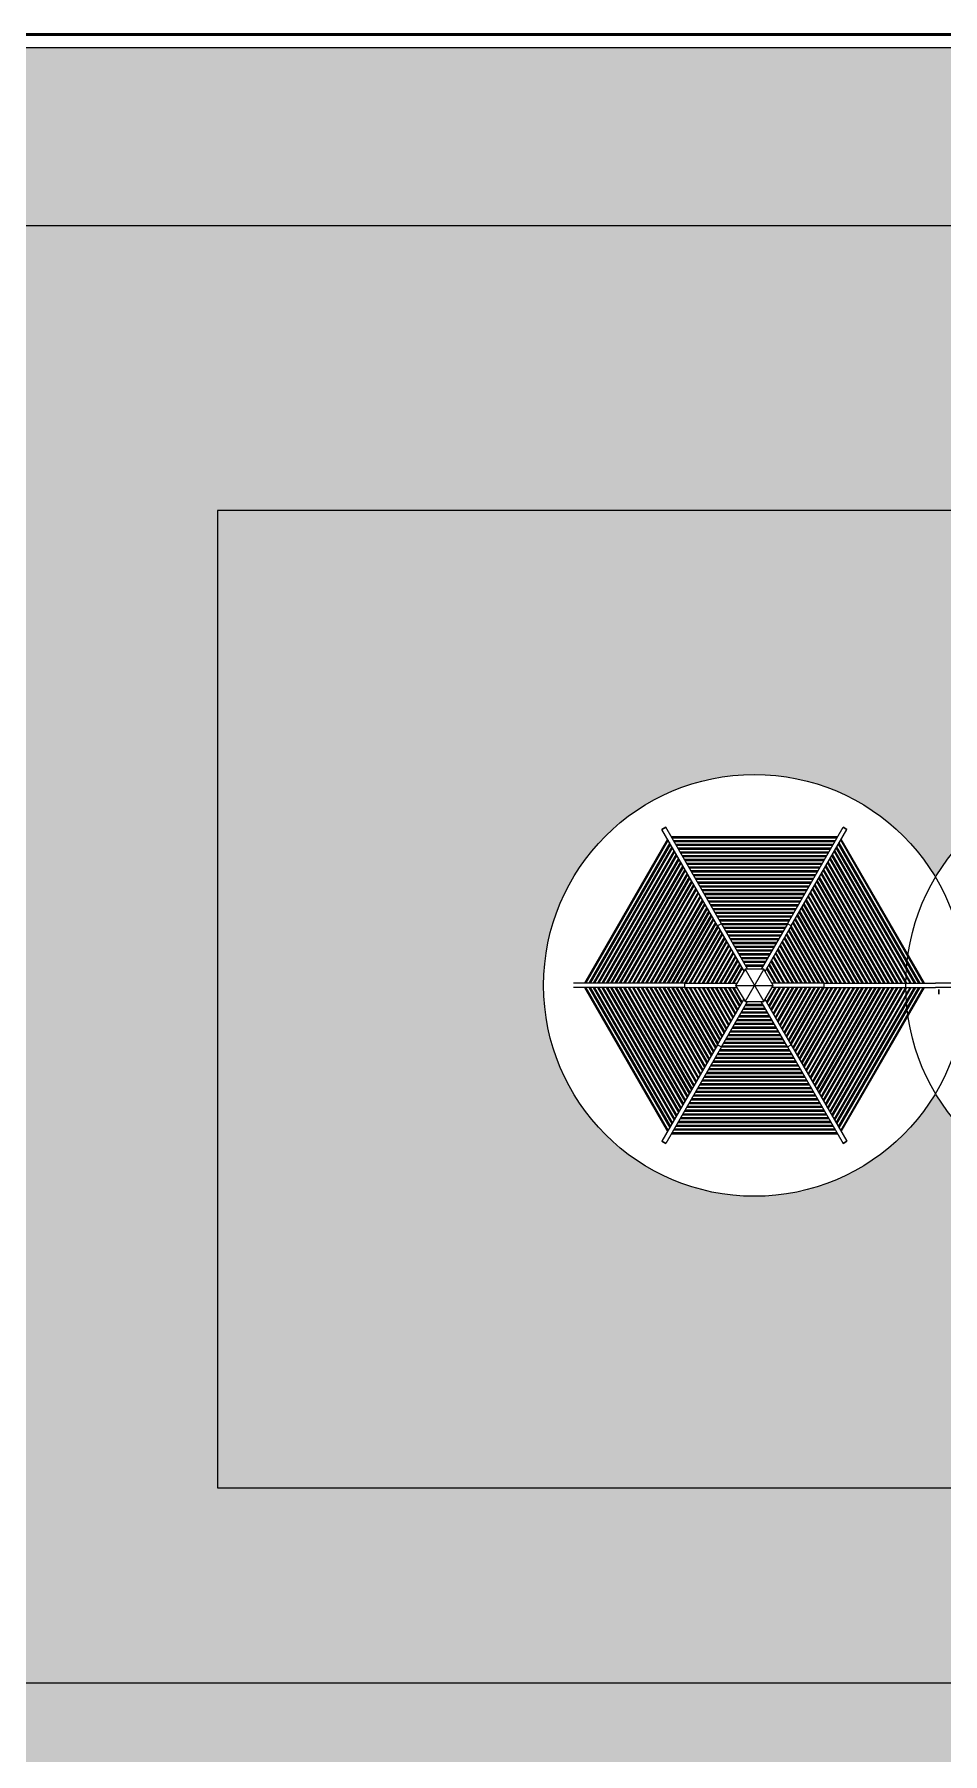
# Model space of a CAD drawing. Header units: millimetres. Extents: x 23 to 299, y 5 to 130.
# Drawn here: x 76.56 to 86.8, y 43.35 to 62.71 of the extents above; entities that cross this region are included whole.
import ezdxf

# ---------------------------------------------------------------- set-up
doc = ezdxf.new("R2010")
doc.units = ezdxf.units.MM
doc.layers.get('0').update_dxf_attribs({"lineweight": 25})
doc.layers.add('001_Dark_1 50', color=7, linetype='Continuous', lineweight=0)
doc.layers.add('LOTTO', color=3, linetype='Continuous', lineweight=50)
doc.layers.add('002_Medium_1 50', color=253, linetype='Continuous')

msp = doc.modelspace()

# ---------------------------------------------------------------- hatches: boundary and pattern name
h = msp.add_hatch()
h.set_pattern_fill('GRASS', scale=0.013)
h.set_pattern_definition([(90, (-74.04778, -8.41556), (-0.23348666, 0.23348666), [0.0619125, -0.4050608]), (45, (-74.04778, -8.41556), (-0.23348666, 0.23348666), [0.0619125, -0.2682875]), (135, (-74.04778, -8.41556), (-0.23348666, -0.23348666), [0.0619125, -0.2682875])])
h.paths.add_polyline_path([(62.36456, 42.04972), (64.36456, 42.04972), (64.36456, 60.55972), (118.04456, 60.55972), (118.04456, 21.87972), (89.80186, 21.87972), (89.80186, 19.87972), (120.04456, 19.87972), (120.04456, 62.55972), (62.36456, 62.55972)])
h = msp.add_hatch(color=92)
h.dxf.hatch_style = 1
h.paths.add_polyline_path([(99.62644, 46.34742), (89.66456, 46.34742), (89.66456, 44.14972), (92.27578, 44.14972), (92.27578, 42.74135), (116.77578, 42.74135), (116.87578, 42.74135), (116.87578, 38.84135), (116.77578, 38.84135), (104.6141, 38.84135), (92.27578, 38.84135), (92.27578, 26.9904), (96.00261, 26.9904), (96.00261, 34.54931), (109.00261, 34.54931), (109.00261, 25.54931), (109.00261, 24.54931), (96.00261, 24.54931), (96.00261, 21.87972), (118.04456, 21.87972), (118.04456, 60.55972), (64.36456, 60.55972), (64.36456, 44.14972), (87.36456, 44.14972), (87.36456, 46.34742), (78.62644, 46.34742), (78.62644, 57.34742), (99.62644, 57.34742)])
h = msp.add_hatch()
h.set_pattern_fill('HONEY', color=8, scale=0.00088)
h.set_pattern_definition([(0, (-187.7449237, -11.2390473), (0.004191, 0.002419674968), [0.002794, -0.005588]), (120, (-187.7449237, -11.2390473), (-0.00419099999, 0.002419674983), [0.002794, -0.005588]), (60, (-187.7449237, -11.2390473), (9e-12, 0.004839349951), [-0.005588, 0.002794])])
h.paths.add_polyline_path([(78.62644, 46.34742), (99.62644, 46.34742), (99.62644, 57.34742), (78.62644, 57.34742)])
h.paths.add_polyline_path([(82.30081, 52.00309, -0.76172853), (86.71563, 53.21954, -0.56796638), (90.79528, 53.21954, -0.76172853), (95.2101, 52.00309, -0.76172853), (90.79528, 50.78664, -0.56796638), (86.71563, 50.78664, -0.76172853)], flags=16)
h.paths.add_polyline_path([(82.76099, 52.02809), (82.73212, 52.02809), (82.74656, 52.00309)], flags=0)
h.paths.add_polyline_path([(83.88971, 52.02809), (83.88878, 52.02809), (83.88878, 52.02648)], flags=0)
h.paths.add_polyline_path([(84.56999, 51.8198), (84.67581, 52.00309), (84.56999, 52.18637), (84.78163, 52.18637), (84.88745, 52.00309), (84.78163, 51.8198)], flags=0)
h.paths.add_polyline_path([(87.96843, 52.02648), (87.96843, 52.02809), (87.96935, 52.02809), (88.34075, 52.67137), (88.32632, 52.69637), (88.38221, 52.69637), (88.38359, 52.69717), (88.38406, 52.69637), (89.12686, 52.69637), (89.14129, 52.72137), (89.16923, 52.67297), (89.17062, 52.67217), (89.17016, 52.67137), (89.54156, 52.02809), (89.57043, 52.02809), (89.54248, 51.97969), (89.54248, 51.97809), (89.54156, 51.97809), (89.17016, 51.3348), (89.18459, 51.3098), (89.12871, 51.3098), (89.12732, 51.309), (89.12686, 51.3098), (88.38406, 51.3098), (88.36962, 51.2848), (88.34168, 51.3332), (88.34029, 51.334), (88.34075, 51.3348), (87.96935, 51.97809), (87.94049, 51.97809)], flags=0)
h.paths.add_polyline_path([(88.54382, 52.00309), (88.64964, 52.18637), (88.86128, 52.18637), (88.9671, 52.00309), (88.86128, 51.8198), (88.64964, 51.8198)], flags=0)
h.paths.add_polyline_path([(93.2498, 52.67137), (93.25027, 52.67217), (93.24888, 52.67297)], flags=0)
h.paths.add_polyline_path([(92.62346, 52.00309), (92.72928, 52.18637), (92.8351, 52.00309)], flags=0)
h = msp.add_hatch(color=9)
h.dxf.hatch_style = 1
h.paths.add_polyline_path([(66.74456, 26.15972), (66.74456, 33.14972), (65.42168, 33.14972), (65.42168, 31.64972, -0.41421356), (63.92168, 33.14972), (62.36456, 33.14972), (62.36456, 21.87972), (63.66319, 21.87972), (64.66319, 21.87972), (89.80186, 21.87972), (92.27578, 21.87972), (96.00261, 21.87972), (96.00261, 26.9904), (92.27578, 26.9904), (92.27578, 38.84135), (92.27578, 42.64135), (92.27578, 44.14972), (89.66456, 44.14972), (89.66456, 46.34742), (87.36456, 46.34742), (87.36456, 44.14972), (64.36456, 44.14972), (64.36456, 42.04972), (71.09456, 42.04972), (84.48456, 42.04972), (84.48456, 33.29972), (84.48456, 24.25972), (75.44456, 24.25972), (66.74456, 24.25972)])

# ---------------------------------------------------------------- linework, layer by layer
for p, q in [((62.21456, 62.70972), (120.19456, 62.70972)), ((78.62644, 57.34742), (78.62644, 46.34742)), ((99.62644, 57.34742), (78.62644, 57.34742)), ((78.62644, 46.34742), (99.62644, 46.34742)), ((64.36456, 44.14972), (87.36456, 44.14972))]:
    msp.add_line(p, q)
msp.add_lwpolyline([(92.27578, 21.87972), (89.80186, 21.87972), (89.80186, 19.87972), (120.04456, 19.87972), (120.04456, 62.55972), (62.36456, 62.55972), (62.36456, 42.04972), (64.36456, 42.04972), (64.36456, 60.55972), (118.04456, 60.55972), (118.04456, 21.87972), (89.80186, 21.87972)])
at = {"layer": '001_Dark_1 50', "ltscale": 0.1}
for p, q in [((83.69675, 53.64887), (82.76099, 52.02809)), ((83.70397, 53.63637), (82.77542, 52.02809)), ((84.26065, 52.67217), (83.63425, 53.75713)), ((84.30395, 52.69717), (83.67755, 53.78213)), ((84.30395, 52.69717), (84.26065, 52.67217)), ((84.26065, 52.67217), (84.55556, 52.16137)), ((84.30395, 52.69717), (84.59886, 52.18637)), ((85.02267, 52.65387), (84.32895, 52.65387)), ((85.04767, 52.69717), (84.75276, 52.18637)), ((85.09098, 52.67217), (84.79606, 52.16137)), ((85.09098, 52.67217), (85.04767, 52.69717)), ((84.28565, 52.62887), (83.93878, 52.02809)), ((84.29286, 52.61637), (83.95322, 52.02809)), ((85.01546, 52.64137), (84.33617, 52.64137)), ((85.39841, 52.02809), (85.05876, 52.61637)), ((85.41284, 52.02809), (85.06598, 52.62887)), ((84.56999, 52.18637), (84.46417, 52.00309)), ((84.78163, 52.18637), (84.56999, 52.18637)), ((84.56999, 52.18637), (84.78163, 51.8198)), ((84.78163, 52.18637), (84.56999, 51.8198)), ((84.88745, 52.00309), (84.78163, 52.18637)), ((83.88878, 52.02809), (82.63599, 52.02809)), ((83.88878, 51.97809), (82.63599, 51.97809)), ((82.76099, 51.97809), (83.69675, 50.3573)), ((82.77542, 51.97809), (83.70397, 50.3698)), ((83.88878, 52.02809), (84.47861, 52.02809)), ((83.88878, 52.02809), (83.88878, 51.97809)), ((83.88878, 51.97809), (84.47861, 51.97809)), ((83.93878, 51.97809), (84.28565, 51.3773)), ((83.95322, 51.97809), (84.29286, 51.3898)), ((84.46417, 52.00309), (84.56999, 51.8198)), ((84.46417, 52.00309), (84.88745, 52.00309)), ((84.78163, 51.8198), (84.88745, 52.00309)), ((85.46284, 52.02809), (84.87302, 52.02809)), ((85.46284, 51.97809), (84.87302, 51.97809)), ((85.05876, 51.3898), (85.39841, 51.97809)), ((85.06598, 51.3773), (85.41284, 51.97809)), ((85.46284, 52.02809), (86.71563, 52.02809)), ((85.46284, 51.97809), (85.46284, 52.02809)), ((85.46284, 51.97809), (86.71563, 51.97809)), ((85.64766, 50.3698), (86.5762, 51.97809)), ((85.65487, 50.3573), (86.59063, 51.97809)), ((87.96843, 52.02809), (86.71563, 52.02809)), ((87.96843, 51.97809), (86.71563, 51.97809)), ((86.75197, 51.90522), (86.75197, 51.95522)), ((86.75197, 51.95522), (86.75197, 51.90522)), ((84.26065, 51.334), (84.55556, 51.8448)), ((84.30395, 51.309), (84.59886, 51.8198)), ((84.56999, 51.8198), (84.78163, 51.8198)), ((85.04767, 51.309), (84.75276, 51.8198)), ((85.09098, 51.334), (84.79606, 51.8448)), ((84.26065, 51.334), (83.63425, 50.24905)), ((84.30395, 51.309), (83.67755, 50.22405)), ((84.26065, 51.334), (84.30395, 51.309)), ((84.32895, 51.3523), (85.02267, 51.3523)), ((84.33617, 51.3648), (85.01546, 51.3648)), ((85.04767, 51.309), (85.09098, 51.334)), ((85.04767, 51.309), (85.67407, 50.22405)), ((85.09098, 51.334), (85.71737, 50.24905)), ((83.74005, 50.3323), (85.61157, 50.3323)), ((83.74727, 50.3448), (85.60436, 50.3448)), ((83.67755, 50.22405), (83.63425, 50.24905)), ((83.63425, 50.24905), (83.67755, 50.22405)), ((85.67407, 50.22405), (85.71737, 50.24905)), ((85.71737, 50.24905), (85.67407, 50.22405))]:
    msp.add_line(p, q, dxfattribs=at)
at = {"layer": '001_Dark_1 50'}
for p, q in [((83.67755, 53.78213), (83.63425, 53.75713)), ((83.63425, 53.75713), (83.67755, 53.78213)), ((85.61157, 53.67387), (83.74005, 53.67387)), ((85.60436, 53.66137), (83.74727, 53.66137)), ((85.04767, 52.69717), (85.67407, 53.78213)), ((85.09098, 52.67217), (85.71737, 53.75713)), ((86.5762, 52.02809), (85.64766, 53.63637)), ((86.59063, 52.02809), (85.65487, 53.64887)), ((85.71737, 53.75713), (85.67407, 53.78213)), ((85.67407, 53.78213), (85.71737, 53.75713))]:
    msp.add_line(p, q, dxfattribs=at)
for centre in [(84.67581, 52.00309), (88.75546, 52.00309)]:
    msp.add_circle(centre, 2.375, dxfattribs=at)
at = {"layer": '002_Medium_1 50', "ltscale": 0.1}
for p, q in [((85.58703, 53.63137), (83.76459, 53.63137)), ((85.57982, 53.61887), (83.77181, 53.61887)), ((83.72129, 53.60637), (82.81006, 52.02809)), ((83.7285, 53.59387), (82.8245, 52.02809)), ((83.74582, 53.56387), (82.85914, 52.02809)), ((83.75304, 53.55137), (82.87357, 52.02809)), ((83.77036, 53.52137), (82.90821, 52.02809)), ((83.77758, 53.50887), (82.92265, 52.02809)), ((83.7949, 53.47887), (82.95729, 52.02809)), ((83.80212, 53.46637), (82.97172, 52.02809)), ((83.81944, 53.43637), (83.00636, 52.02809)), ((83.82665, 53.42387), (83.0208, 52.02809)), ((85.5625, 53.58887), (83.78913, 53.58887)), ((85.55528, 53.57637), (83.79634, 53.57637)), ((85.53796, 53.54637), (83.81366, 53.54637)), ((85.53074, 53.53387), (83.82088, 53.53387)), ((85.51342, 53.50387), (83.8382, 53.50387)), ((85.50621, 53.49137), (83.84542, 53.49137)), ((85.48889, 53.46137), (83.86274, 53.46137)), ((85.48167, 53.44887), (83.86995, 53.44887)), ((86.33083, 52.02809), (85.52497, 53.42387)), ((86.34526, 52.02809), (85.53219, 53.43637)), ((86.3799, 52.02809), (85.54951, 53.46637)), ((86.39433, 52.02809), (85.55672, 53.47887)), ((86.42898, 52.02809), (85.57404, 53.50887)), ((86.44341, 52.02809), (85.58126, 53.52137)), ((86.47805, 52.02809), (85.59858, 53.55137)), ((86.49248, 52.02809), (85.6058, 53.56387)), ((86.52713, 52.02809), (85.62312, 53.59387)), ((86.54156, 52.02809), (85.63034, 53.60637)), ((83.84397, 53.39387), (83.05544, 52.02809)), ((83.85119, 53.38137), (83.06987, 52.02809)), ((83.86851, 53.35137), (83.10451, 52.02809)), ((83.87573, 53.33887), (83.11895, 52.02809)), ((83.89305, 53.30887), (83.15359, 52.02809)), ((83.90027, 53.29637), (83.16802, 52.02809)), ((83.91759, 53.26637), (83.20266, 52.02809)), ((83.9248, 53.25387), (83.2171, 52.02809)), ((85.46435, 53.41887), (83.88728, 53.41887)), ((85.45713, 53.40637), (83.89449, 53.40637)), ((85.43981, 53.37637), (83.91181, 53.37637)), ((85.43259, 53.36387), (83.91903, 53.36387)), ((85.41527, 53.33387), (83.93635, 53.33387)), ((85.40806, 53.32137), (83.94357, 53.32137)), ((85.39074, 53.29137), (83.96089, 53.29137)), ((85.38352, 53.27887), (83.9681, 53.27887)), ((85.3662, 53.24887), (83.98542, 53.24887)), ((85.35898, 53.23637), (83.99264, 53.23637)), ((86.13453, 52.02809), (85.42682, 53.25387)), ((86.14896, 52.02809), (85.43404, 53.26637)), ((86.1836, 52.02809), (85.45136, 53.29637)), ((86.19804, 52.02809), (85.45857, 53.30887)), ((86.23268, 52.02809), (85.47589, 53.33887)), ((86.24711, 52.02809), (85.48311, 53.35137)), ((86.28175, 52.02809), (85.50043, 53.38137)), ((86.29619, 52.02809), (85.50765, 53.39387)), ((83.94212, 53.22387), (83.25174, 52.02809)), ((83.94934, 53.21137), (83.26617, 52.02809)), ((83.96666, 53.18137), (83.30081, 52.02809)), ((83.97388, 53.16887), (83.31525, 52.02809)), ((83.9912, 53.13887), (83.34989, 52.02809)), ((83.99842, 53.12637), (83.36432, 52.02809)), ((84.01574, 53.09637), (83.39896, 52.02809)), ((84.02295, 53.08387), (83.41339, 52.02809)), ((84.04027, 53.05387), (83.44804, 52.02809)), ((84.04749, 53.04137), (83.46247, 52.02809)), ((85.34166, 53.20637), (84.00996, 53.20637)), ((85.33444, 53.19387), (84.01718, 53.19387)), ((85.31712, 53.16387), (84.0345, 53.16387)), ((85.30991, 53.15137), (84.04172, 53.15137)), ((85.29259, 53.12137), (84.05904, 53.12137)), ((85.28537, 53.10887), (84.06625, 53.10887)), ((85.26805, 53.07887), (84.08357, 53.07887)), ((85.26083, 53.06637), (84.09079, 53.06637)), ((85.88915, 52.02809), (85.30413, 53.04137)), ((85.90359, 52.02809), (85.31135, 53.05387)), ((85.93823, 52.02809), (85.32867, 53.08387)), ((85.95266, 52.02809), (85.33589, 53.09637)), ((85.9873, 52.02809), (85.35321, 53.12637)), ((86.00174, 52.02809), (85.36042, 53.13887)), ((86.03638, 52.02809), (85.37775, 53.16887)), ((86.05081, 52.02809), (85.38496, 53.18137)), ((86.08545, 52.02809), (85.40228, 53.21137)), ((86.09989, 52.02809), (85.4095, 53.22387)), ((84.06481, 53.01137), (83.49711, 52.02809)), ((84.07203, 52.99887), (83.51154, 52.02809)), ((84.08935, 52.96887), (83.54619, 52.02809)), ((84.09656, 52.95637), (83.56062, 52.02809)), ((84.11389, 52.92637), (83.59526, 52.02809)), ((84.1211, 52.91387), (83.60969, 52.02809)), ((84.13842, 52.88387), (83.64433, 52.02809)), ((84.14564, 52.87137), (83.65877, 52.02809)), ((85.24351, 53.03637), (84.10811, 53.03637)), ((85.23629, 53.02387), (84.11533, 53.02387)), ((85.21897, 52.99387), (84.13265, 52.99387)), ((85.21176, 52.98137), (84.13987, 52.98137)), ((85.19444, 52.95137), (84.15719, 52.95137)), ((85.18722, 52.93887), (84.1644, 52.93887)), ((85.1699, 52.90887), (84.18172, 52.90887)), ((85.16268, 52.89637), (84.18894, 52.89637)), ((85.14536, 52.86637), (84.20626, 52.86637)), ((85.13814, 52.85387), (84.21348, 52.85387)), ((85.69285, 52.02809), (85.20598, 52.87137)), ((85.70729, 52.02809), (85.2132, 52.88387)), ((85.74193, 52.02809), (85.23052, 52.91387)), ((85.75636, 52.02809), (85.23774, 52.92637)), ((85.791, 52.02809), (85.25506, 52.95637)), ((85.80544, 52.02809), (85.26228, 52.96887)), ((85.84008, 52.02809), (85.2796, 52.99887)), ((85.85451, 52.02809), (85.28681, 53.01137)), ((84.16296, 52.84137), (83.69341, 52.02809)), ((84.17018, 52.82887), (83.70784, 52.02809)), ((84.1875, 52.79887), (83.74248, 52.02809)), ((84.19471, 52.78637), (83.75692, 52.02809)), ((84.21203, 52.75637), (83.79156, 52.02809)), ((84.21925, 52.74387), (83.80599, 52.02809)), ((84.23657, 52.71387), (83.84063, 52.02809)), ((84.24379, 52.70137), (83.85507, 52.02809)), ((84.26111, 52.67137), (83.88971, 52.02809)), ((84.26833, 52.65887), (83.90414, 52.02809)), ((85.12082, 52.82387), (84.2308, 52.82387)), ((85.11361, 52.81137), (84.23802, 52.81137)), ((85.09629, 52.78137), (84.25534, 52.78137)), ((85.08907, 52.76887), (84.26255, 52.76887)), ((85.07175, 52.73887), (84.27987, 52.73887)), ((85.06453, 52.72637), (84.28709, 52.72637)), ((85.04721, 52.69637), (84.30441, 52.69637)), ((85.04, 52.68387), (84.31163, 52.68387)), ((85.44748, 52.02809), (85.0833, 52.65887)), ((85.46191, 52.02809), (85.09051, 52.67137)), ((85.49656, 52.02809), (85.10783, 52.70137)), ((85.51099, 52.02809), (85.11505, 52.71387)), ((85.54563, 52.02809), (85.13237, 52.74387)), ((85.56006, 52.02809), (85.13959, 52.75637)), ((85.5947, 52.02809), (85.15691, 52.78637)), ((85.60914, 52.02809), (85.16413, 52.79887)), ((85.64378, 52.02809), (85.18145, 52.82887)), ((85.65821, 52.02809), (85.18866, 52.84137)), ((84.31018, 52.58637), (83.98786, 52.02809)), ((84.3174, 52.57387), (84.00229, 52.02809)), ((84.33472, 52.54387), (84.03693, 52.02809)), ((84.34194, 52.53137), (84.05137, 52.02809)), ((84.35926, 52.50137), (84.08601, 52.02809)), ((84.36648, 52.48887), (84.10044, 52.02809)), ((84.3838, 52.45887), (84.13508, 52.02809)), ((84.99814, 52.61137), (84.35349, 52.61137)), ((84.99092, 52.59887), (84.3607, 52.59887)), ((84.9736, 52.56887), (84.37802, 52.56887)), ((84.96638, 52.55637), (84.38524, 52.55637)), ((84.94906, 52.52637), (84.40256, 52.52637)), ((84.94185, 52.51387), (84.40978, 52.51387)), ((84.92453, 52.48387), (84.4271, 52.48387)), ((84.91731, 52.47137), (84.43431, 52.47137)), ((85.21654, 52.02809), (84.96783, 52.45887)), ((85.25118, 52.02809), (84.98515, 52.48887)), ((85.26562, 52.02809), (84.99236, 52.50137)), ((85.30026, 52.02809), (85.00968, 52.53137)), ((85.31469, 52.02809), (85.0169, 52.54387)), ((85.34933, 52.02809), (85.03422, 52.57387)), ((85.36376, 52.02809), (85.04144, 52.58637)), ((84.39101, 52.44637), (84.14952, 52.02809)), ((84.40833, 52.41637), (84.18416, 52.02809)), ((84.41555, 52.40387), (84.19859, 52.02809)), ((84.43287, 52.37387), (84.23323, 52.02809)), ((84.44009, 52.36137), (84.24767, 52.02809)), ((84.45741, 52.33137), (84.28231, 52.02809)), ((84.46463, 52.31887), (84.29674, 52.02809)), ((84.48195, 52.28887), (84.33138, 52.02809)), ((84.48916, 52.27637), (84.34582, 52.02809)), ((84.89999, 52.44137), (84.45164, 52.44137)), ((84.89277, 52.42887), (84.45885, 52.42887)), ((84.87545, 52.39887), (84.47617, 52.39887)), ((84.86823, 52.38637), (84.48339, 52.38637)), ((84.85091, 52.35637), (84.50071, 52.35637)), ((84.8437, 52.34387), (84.50793, 52.34387)), ((84.82638, 52.31387), (84.52525, 52.31387)), ((84.81916, 52.30137), (84.53246, 52.30137)), ((84.80184, 52.27137), (84.54978, 52.27137)), ((85.00581, 52.02809), (84.86246, 52.27637)), ((85.02024, 52.02809), (84.86968, 52.28887)), ((85.05488, 52.02809), (84.887, 52.31887)), ((85.06932, 52.02809), (84.89421, 52.33137)), ((85.10396, 52.02809), (84.91153, 52.36137)), ((85.11839, 52.02809), (84.91875, 52.37387)), ((85.15303, 52.02809), (84.93607, 52.40387)), ((85.16747, 52.02809), (84.94329, 52.41637)), ((85.20211, 52.02809), (84.96061, 52.44637)), ((84.50648, 52.24637), (84.38046, 52.02809)), ((84.5137, 52.23387), (84.39489, 52.02809)), ((84.53102, 52.20387), (84.42953, 52.02809)), ((84.53824, 52.19137), (84.44397, 52.02809)), ((84.79462, 52.25887), (84.557, 52.25887)), ((84.7773, 52.22887), (84.57432, 52.22887)), ((84.77008, 52.21637), (84.58154, 52.21637)), ((84.90766, 52.02809), (84.81339, 52.19137)), ((84.92209, 52.02809), (84.8206, 52.20387)), ((84.95673, 52.02809), (84.83792, 52.23387)), ((84.97117, 52.02809), (84.84514, 52.24637)), ((82.81006, 51.97809), (83.72129, 50.3998)), ((82.8245, 51.97809), (83.7285, 50.4123)), ((82.85914, 51.97809), (83.74582, 50.4423)), ((82.87357, 51.97809), (83.75304, 50.4548)), ((82.90821, 51.97809), (83.77036, 50.4848)), ((82.92265, 51.97809), (83.77758, 50.4973)), ((82.95729, 51.97809), (83.7949, 50.5273)), ((82.97172, 51.97809), (83.80212, 50.5398)), ((83.00636, 51.97809), (83.81944, 50.5698)), ((83.0208, 51.97809), (83.82665, 50.5823)), ((83.05544, 51.97809), (83.84397, 50.6123)), ((83.06987, 51.97809), (83.85119, 50.6248)), ((83.10451, 51.97809), (83.86851, 50.6548)), ((83.11895, 51.97809), (83.87573, 50.6673)), ((83.15359, 51.97809), (83.89305, 50.6973)), ((83.16802, 51.97809), (83.90027, 50.7098)), ((83.20266, 51.97809), (83.91759, 50.7398)), ((83.2171, 51.97809), (83.9248, 50.7523)), ((83.25174, 51.97809), (83.94212, 50.7823)), ((83.26617, 51.97809), (83.94934, 50.7948)), ((83.30081, 51.97809), (83.96666, 50.8248)), ((83.31525, 51.97809), (83.97388, 50.8373)), ((83.34989, 51.97809), (83.9912, 50.8673)), ((83.36432, 51.97809), (83.99842, 50.8798)), ((83.39896, 51.97809), (84.01574, 50.9098)), ((83.41339, 51.97809), (84.02295, 50.9223)), ((83.44804, 51.97809), (84.04027, 50.9523)), ((83.46247, 51.97809), (84.04749, 50.9648)), ((83.49711, 51.97809), (84.06481, 50.9948)), ((83.51154, 51.97809), (84.07203, 51.0073)), ((83.54619, 51.97809), (84.08935, 51.0373)), ((83.56062, 51.97809), (84.09656, 51.0498)), ((83.59526, 51.97809), (84.11389, 51.0798)), ((83.60969, 51.97809), (84.1211, 51.0923)), ((83.64433, 51.97809), (84.13842, 51.1223)), ((83.65877, 51.97809), (84.14564, 51.1348)), ((83.69341, 51.97809), (84.16296, 51.1648)), ((83.70784, 51.97809), (84.17018, 51.1773)), ((83.74248, 51.97809), (84.1875, 51.2073)), ((83.75692, 51.97809), (84.19471, 51.2198)), ((83.79156, 51.97809), (84.21203, 51.2498)), ((83.80599, 51.97809), (84.21925, 51.2623)), ((83.84063, 51.97809), (84.23657, 51.2923)), ((83.85507, 51.97809), (84.24379, 51.3048)), ((83.88971, 51.97809), (84.26111, 51.3348)), ((83.90414, 51.97809), (84.26833, 51.3473)), ((83.98786, 51.97809), (84.31018, 51.4198)), ((84.00229, 51.97809), (84.3174, 51.4323)), ((84.03693, 51.97809), (84.33472, 51.4623)), ((84.05137, 51.97809), (84.34194, 51.4748)), ((84.08601, 51.97809), (84.35926, 51.5048)), ((84.10044, 51.97809), (84.36648, 51.5173)), ((84.13508, 51.97809), (84.3838, 51.5473)), ((84.14952, 51.97809), (84.39101, 51.5598)), ((84.18416, 51.97809), (84.40833, 51.5898)), ((84.19859, 51.97809), (84.41555, 51.6023)), ((84.23323, 51.97809), (84.43287, 51.6323)), ((84.24767, 51.97809), (84.44009, 51.6448)), ((84.28231, 51.97809), (84.45741, 51.6748)), ((84.29674, 51.97809), (84.46463, 51.6873)), ((84.33138, 51.97809), (84.48195, 51.7173)), ((84.34582, 51.97809), (84.48916, 51.7298)), ((84.38046, 51.97809), (84.50648, 51.7598)), ((84.39489, 51.97809), (84.5137, 51.7723)), ((84.42953, 51.97809), (84.53102, 51.8023)), ((84.44397, 51.97809), (84.53824, 51.8148)), ((84.81339, 51.8148), (84.90766, 51.97809)), ((84.8206, 51.8023), (84.92209, 51.97809)), ((84.83792, 51.7723), (84.95673, 51.97809)), ((84.84514, 51.7598), (84.97117, 51.97809)), ((84.86246, 51.7298), (85.00581, 51.97809)), ((84.86968, 51.7173), (85.02024, 51.97809)), ((84.887, 51.6873), (85.05488, 51.97809)), ((84.89421, 51.6748), (85.06932, 51.97809)), ((84.91153, 51.6448), (85.10396, 51.97809)), ((84.91875, 51.6323), (85.11839, 51.97809)), ((84.93607, 51.6023), (85.15303, 51.97809)), ((84.94329, 51.5898), (85.16747, 51.97809)), ((84.96061, 51.5598), (85.20211, 51.97809)), ((84.96783, 51.5473), (85.21654, 51.97809)), ((84.98515, 51.5173), (85.25118, 51.97809)), ((84.99236, 51.5048), (85.26562, 51.97809)), ((85.00968, 51.4748), (85.30026, 51.97809)), ((85.0169, 51.4623), (85.31469, 51.97809)), ((85.03422, 51.4323), (85.34933, 51.97809)), ((85.04144, 51.4198), (85.36376, 51.97809)), ((85.0833, 51.3473), (85.44748, 51.97809)), ((85.09051, 51.3348), (85.46191, 51.97809)), ((85.10783, 51.3048), (85.49656, 51.97809)), ((85.11505, 51.2923), (85.51099, 51.97809)), ((85.13237, 51.2623), (85.54563, 51.97809)), ((85.13959, 51.2498), (85.56006, 51.97809)), ((85.15691, 51.2198), (85.5947, 51.97809)), ((85.16413, 51.2073), (85.60914, 51.97809)), ((85.18145, 51.1773), (85.64378, 51.97809)), ((85.18866, 51.1648), (85.65821, 51.97809)), ((85.20598, 51.1348), (85.69285, 51.97809)), ((85.2132, 51.1223), (85.70729, 51.97809)), ((85.23052, 51.0923), (85.74193, 51.97809)), ((85.23774, 51.0798), (85.75636, 51.97809)), ((85.25506, 51.0498), (85.791, 51.97809)), ((85.26228, 51.0373), (85.80544, 51.97809)), ((85.2796, 51.0073), (85.84008, 51.97809)), ((85.28681, 50.9948), (85.85451, 51.97809)), ((85.30413, 50.9648), (85.88915, 51.97809)), ((85.31135, 50.9523), (85.90359, 51.97809)), ((85.32867, 50.9223), (85.93823, 51.97809)), ((85.33589, 50.9098), (85.95266, 51.97809)), ((85.35321, 50.8798), (85.9873, 51.97809)), ((85.36042, 50.8673), (86.00174, 51.97809)), ((85.37775, 50.8373), (86.03638, 51.97809)), ((85.38496, 50.8248), (86.05081, 51.97809)), ((85.40228, 50.7948), (86.08545, 51.97809)), ((85.4095, 50.7823), (86.09989, 51.97809)), ((85.42682, 50.7523), (86.13453, 51.97809)), ((85.43404, 50.7398), (86.14896, 51.97809)), ((85.45136, 50.7098), (86.1836, 51.97809)), ((85.45857, 50.6973), (86.19804, 51.97809)), ((85.47589, 50.6673), (86.23268, 51.97809)), ((85.48311, 50.6548), (86.24711, 51.97809)), ((85.50043, 50.6248), (86.28175, 51.97809)), ((85.50765, 50.6123), (86.29619, 51.97809)), ((85.52497, 50.5823), (86.33083, 51.97809)), ((85.53219, 50.5698), (86.34526, 51.97809)), ((85.54951, 50.5398), (86.3799, 51.97809)), ((85.55672, 50.5273), (86.39433, 51.97809)), ((85.57404, 50.4973), (86.42898, 51.97809)), ((85.58126, 50.4848), (86.44341, 51.97809)), ((85.59858, 50.4548), (86.47805, 51.97809)), ((85.6058, 50.4423), (86.49248, 51.97809)), ((85.62312, 50.4123), (86.52713, 51.97809)), ((85.63034, 50.3998), (86.54156, 51.97809)), ((84.52525, 51.6923), (84.82638, 51.6923)), ((84.53246, 51.7048), (84.81916, 51.7048)), ((84.54978, 51.7348), (84.80184, 51.7348)), ((84.557, 51.7473), (84.79462, 51.7473)), ((84.57432, 51.7773), (84.7773, 51.7773)), ((84.58154, 51.7898), (84.77008, 51.7898)), ((84.40978, 51.4923), (84.94185, 51.4923)), ((84.4271, 51.5223), (84.92453, 51.5223)), ((84.43431, 51.5348), (84.91731, 51.5348)), ((84.45164, 51.5648), (84.89999, 51.5648)), ((84.45885, 51.5773), (84.89277, 51.5773)), ((84.47617, 51.6073), (84.87545, 51.6073)), ((84.48339, 51.6198), (84.86823, 51.6198)), ((84.50071, 51.6498), (84.85091, 51.6498)), ((84.50793, 51.6623), (84.8437, 51.6623)), ((84.30441, 51.3098), (85.04721, 51.3098)), ((84.31163, 51.3223), (85.04, 51.3223)), ((84.35349, 51.3948), (84.99814, 51.3948)), ((84.3607, 51.4073), (84.99092, 51.4073)), ((84.37802, 51.4373), (84.9736, 51.4373)), ((84.38524, 51.4498), (84.96638, 51.4498)), ((84.40256, 51.4798), (84.94906, 51.4798)), ((84.18894, 51.1098), (85.16268, 51.1098)), ((84.20626, 51.1398), (85.14536, 51.1398)), ((84.21348, 51.1523), (85.13814, 51.1523)), ((84.2308, 51.1823), (85.12082, 51.1823)), ((84.23802, 51.1948), (85.11361, 51.1948)), ((84.25534, 51.2248), (85.09629, 51.2248)), ((84.26255, 51.2373), (85.08907, 51.2373)), ((84.27987, 51.2673), (85.07175, 51.2673)), ((84.28709, 51.2798), (85.06453, 51.2798)), ((84.08357, 50.9273), (85.26805, 50.9273)), ((84.09079, 50.9398), (85.26083, 50.9398)), ((84.10811, 50.9698), (85.24351, 50.9698)), ((84.11533, 50.9823), (85.23629, 50.9823)), ((84.13265, 51.0123), (85.21897, 51.0123)), ((84.13987, 51.0248), (85.21176, 51.0248)), ((84.15719, 51.0548), (85.19444, 51.0548)), ((84.1644, 51.0673), (85.18722, 51.0673)), ((84.18172, 51.0973), (85.1699, 51.0973)), ((83.96089, 50.7148), (85.39074, 50.7148)), ((83.9681, 50.7273), (85.38352, 50.7273)), ((83.98542, 50.7573), (85.3662, 50.7573)), ((83.99264, 50.7698), (85.35898, 50.7698)), ((84.00996, 50.7998), (85.34166, 50.7998)), ((84.01718, 50.8123), (85.33444, 50.8123)), ((84.0345, 50.8423), (85.31712, 50.8423)), ((84.04172, 50.8548), (85.30991, 50.8548)), ((84.05904, 50.8848), (85.29259, 50.8848)), ((84.06625, 50.8973), (85.28537, 50.8973)), ((83.86274, 50.5448), (85.48889, 50.5448)), ((83.86995, 50.5573), (85.48167, 50.5573)), ((83.88728, 50.5873), (85.46435, 50.5873)), ((83.89449, 50.5998), (85.45713, 50.5998)), ((83.91181, 50.6298), (85.43981, 50.6298)), ((83.91903, 50.6423), (85.43259, 50.6423)), ((83.93635, 50.6723), (85.41527, 50.6723)), ((83.94357, 50.6848), (85.40806, 50.6848)), ((83.76459, 50.3748), (85.58703, 50.3748)), ((83.77181, 50.3873), (85.57982, 50.3873)), ((83.78913, 50.4173), (85.5625, 50.4173)), ((83.79634, 50.4298), (85.55528, 50.4298)), ((83.81366, 50.4598), (85.53796, 50.4598)), ((83.82088, 50.4723), (85.53074, 50.4723)), ((83.8382, 50.5023), (85.51342, 50.5023)), ((83.84542, 50.5148), (85.50621, 50.5148))]:
    msp.add_line(p, q, dxfattribs=at)
at = {"layer": 'LOTTO'}
msp.add_lwpolyline([(60.19456, 17.70972), (120.19456, 17.70972), (120.19456, 62.70972), (60.19456, 62.70972)], close=True, dxfattribs=at)

doc.saveas('drawing.dxf')
